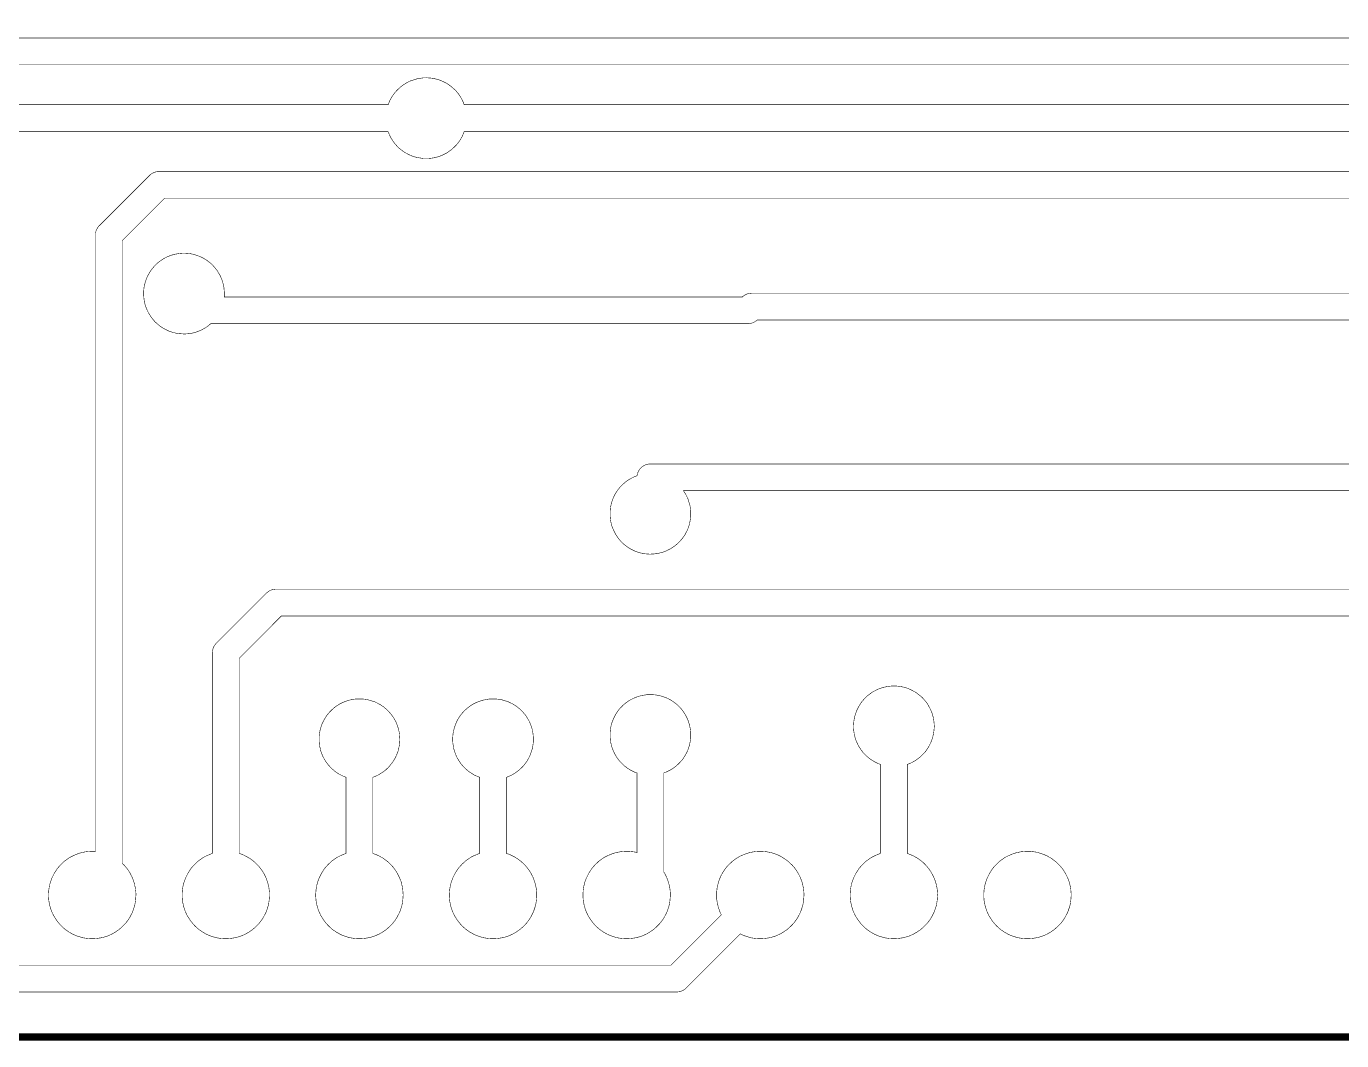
# Model space of a CAD drawing. Extents: x 0 to 3.15, y 0 to 4.33.
# Drawn here: x 0.657 to 1.642, y -0.003 to 0.756 of the extents above; entities that cross this region are included whole.
import ezdxf

# ---------------------------------------------------------------- set-up
doc = ezdxf.new("R2010")
doc.units = 0
doc.layers.add('Board_Outline', color=13, linetype='CONTINUOUS')
doc.layers.add('Edge_Top', color=16, linetype='CONTINUOUS')

msp = doc.modelspace()

# ---------------------------------------------------------------- linework, layer by layer
at = {"layer": 'Board_Outline', "linetype": 'CONTINUOUS', "const_width": 0.0055}
msp.add_lwpolyline([(0, 0), (3.1496, 0), (3.1496, 4.3307), (0, 4.3307), (0, 0)], dxfattribs=at)
at = {"layer": 'Edge_Top', "linetype": 'CONTINUOUS', "const_width": 0.0004}
for points in [[(0.2614, 0.7476), (2.7749, 0.7476)], [(2.7698, 0.7275), (0.2569, 0.7275)], [(0.5624, 0.6976), (0.9279, 0.6976), (0.9281, 0.6982), (0.9286, 0.6995), (0.9291, 0.7007), (0.9297, 0.7018), (0.9304, 0.703), (0.931, 0.7041), (0.9318, 0.7052), (0.9326, 0.7062), (0.9334, 0.7072), (0.9343, 0.7082), (0.9352, 0.7091), (0.9362, 0.71), (0.9372, 0.7109), (0.9382, 0.7117), (0.9393, 0.7125), (0.9404, 0.7132), (0.9415, 0.7139), (0.9426, 0.7145), (0.9438, 0.7151), (0.945, 0.7156), (0.9463, 0.716), (0.9475, 0.7164), (0.9488, 0.7168), (0.95, 0.7171), (0.9513, 0.7173), (0.9526, 0.7175), (0.9539, 0.7177), (0.9552, 0.7177), (0.9566, 0.7178), (0.9579, 0.7177), (0.9592, 0.7176), (0.9605, 0.7175), (0.9618, 0.7173), (0.9631, 0.717), (0.9643, 0.7167), (0.9656, 0.7163), (0.9668, 0.7159), (0.968, 0.7154), (0.9692, 0.7149), (0.9704, 0.7143), (0.9716, 0.7136), (0.9727, 0.713), (0.9738, 0.7122), (0.9748, 0.7114), (0.9758, 0.7106), (0.9768, 0.7097), (0.9778, 0.7088), (0.9787, 0.7079), (0.9795, 0.7069), (0.9804, 0.7059), (0.9811, 0.7048), (0.9819, 0.7037), (0.9825, 0.7026), (0.9832, 0.7014), (0.9837, 0.7003), (0.9843, 0.6991), (0.9847, 0.6978), (0.9848, 0.6976), (0.9849, 0.6976), (2.0836, 0.6976)], [(2.0872, 0.6775), (0.9848, 0.6775), (0.9843, 0.6763), (0.9838, 0.6751), (0.9833, 0.6739), (0.9826, 0.6728), (0.982, 0.6716), (0.9813, 0.6705), (0.9805, 0.6695), (0.9797, 0.6684), (0.9788, 0.6674), (0.9779, 0.6665), (0.977, 0.6656), (0.976, 0.6647), (0.975, 0.6638), (0.974, 0.6631), (0.9729, 0.6623), (0.9718, 0.6616), (0.9706, 0.661), (0.9695, 0.6604), (0.9683, 0.6598), (0.967, 0.6593), (0.9658, 0.6589), (0.9646, 0.6585), (0.9633, 0.6582), (0.962, 0.6579), (0.9607, 0.6577), (0.9594, 0.6575), (0.9581, 0.6574), (0.9568, 0.6574), (0.9555, 0.6574), (0.9542, 0.6574), (0.9529, 0.6576), (0.9516, 0.6578), (0.9503, 0.658), (0.949, 0.6583), (0.9477, 0.6586), (0.9465, 0.659), (0.9452, 0.6595), (0.944, 0.66), (0.9428, 0.6606), (0.9417, 0.6612), (0.9405, 0.6618), (0.9394, 0.6625), (0.9384, 0.6633), (0.9373, 0.6641), (0.9363, 0.6649), (0.9354, 0.6658), (0.9344, 0.6668), (0.9336, 0.6677), (0.9327, 0.6687), (0.9319, 0.6698), (0.9312, 0.6709), (0.9305, 0.672), (0.9298, 0.6731), (0.9292, 0.6743), (0.9287, 0.6755), (0.9282, 0.6767), (0.9278, 0.6775), (0.9277, 0.6775), (0.566, 0.6775)], [(0.7391, 0.106), (0.739, 0.1047), (0.7389, 0.1034), (0.7388, 0.1021), (0.7386, 0.1008), (0.7384, 0.0995), (0.7381, 0.0982), (0.7377, 0.0969), (0.7373, 0.0957), (0.7369, 0.0945), (0.7364, 0.0932), (0.7358, 0.092), (0.7352, 0.0909), (0.7346, 0.0897), (0.7339, 0.0886), (0.7332, 0.0875), (0.7324, 0.0865), (0.7316, 0.0854), (0.7307, 0.0844), (0.7298, 0.0835), (0.7289, 0.0826), (0.7279, 0.0817), (0.7269, 0.0808), (0.7259, 0.08), (0.7248, 0.0793), (0.7237, 0.0785), (0.7226, 0.0779), (0.7215, 0.0772), (0.7203, 0.0767), (0.7191, 0.0761), (0.7179, 0.0756), (0.7166, 0.0752), (0.7154, 0.0748), (0.7141, 0.0745), (0.7128, 0.0742), (0.7115, 0.074), (0.7102, 0.0738), (0.7089, 0.0737), (0.7076, 0.0736), (0.7063, 0.0736), (0.705, 0.0736), (0.7037, 0.0737), (0.7024, 0.0738), (0.7011, 0.074), (0.6998, 0.0742), (0.6985, 0.0745), (0.6972, 0.0749), (0.696, 0.0753), (0.6947, 0.0757), (0.6935, 0.0762), (0.6923, 0.0767), (0.6912, 0.0773), (0.69, 0.078), (0.6889, 0.0786), (0.6878, 0.0794), (0.6867, 0.0801), (0.6857, 0.0809), (0.6847, 0.0818), (0.6837, 0.0827), (0.6828, 0.0836), (0.6819, 0.0846), (0.6811, 0.0856), (0.6803, 0.0866), (0.6795, 0.0877), (0.6788, 0.0888), (0.6781, 0.0899), (0.6774, 0.091), (0.6769, 0.0922), (0.6763, 0.0934), (0.6758, 0.0946), (0.6754, 0.0958), (0.675, 0.0971), (0.6746, 0.0984), (0.6744, 0.0996), (0.6741, 0.1009), (0.6739, 0.1022), (0.6738, 0.1035), (0.6737, 0.1048), (0.6737, 0.1062), (0.6737, 0.1075), (0.6738, 0.1088), (0.6739, 0.1101), (0.6741, 0.1114), (0.6743, 0.1127), (0.6746, 0.114), (0.6749, 0.1152), (0.6753, 0.1165), (0.6758, 0.1177), (0.6762, 0.1189), (0.6768, 0.1201), (0.6774, 0.1213), (0.678, 0.1225), (0.6787, 0.1236), (0.6794, 0.1247), (0.6801, 0.1258), (0.6809, 0.1268), (0.6818, 0.1278), (0.6827, 0.1288), (0.6836, 0.1297), (0.6846, 0.1306), (0.6855, 0.1315), (0.6866, 0.1323), (0.6876, 0.133), (0.6887, 0.1338), (0.6898, 0.1345), (0.691, 0.1351), (0.6922, 0.1357), (0.6934, 0.1362), (0.6946, 0.1367), (0.6958, 0.1372), (0.697, 0.1376), (0.6983, 0.1379), (0.6996, 0.1382), (0.7009, 0.1385), (0.7022, 0.1387), (0.7035, 0.1388), (0.7048, 0.1389), (0.7061, 0.139), (0.7074, 0.1389), (0.7088, 0.1389), (0.7088, 0.1393), (0.7088, 0.6003), (0.7088, 0.6011), (0.7089, 0.6019), (0.7091, 0.6027), (0.7093, 0.6034), (0.7096, 0.6041), (0.71, 0.6048), (0.7104, 0.6055), (0.7108, 0.6062), (0.7113, 0.6068), (0.7119, 0.6073), (0.7121, 0.6075), (0.7494, 0.6448), (0.75, 0.6454), (0.7506, 0.6458), (0.7513, 0.6463), (0.752, 0.6466), (0.7527, 0.6469), (0.7535, 0.6472), (0.7542, 0.6474), (0.755, 0.6475), (0.7558, 0.6476), (0.7566, 0.6476), (0.7568, 0.6476), (2.1725, 0.6476)], [(2.1838, 0.6275), (0.7605, 0.6275), (0.7603, 0.6273), (0.7288, 0.5959), (0.7288, 0.5953), (0.7288, 0.13), (0.7291, 0.1297), (0.7301, 0.1288), (0.731, 0.1278), (0.7318, 0.1268), (0.7326, 0.1258), (0.7334, 0.1247), (0.7341, 0.1236), (0.7348, 0.1225), (0.7354, 0.1213), (0.736, 0.1202), (0.7365, 0.119), (0.737, 0.1177), (0.7374, 0.1165), (0.7378, 0.1153), (0.7381, 0.114), (0.7384, 0.1127), (0.7387, 0.1114), (0.7388, 0.1101), (0.739, 0.1088), (0.7391, 0.1075), (0.7391, 0.1063), (0.7391, 0.106)], [(2.2389, 0.5365), (1.204, 0.5365), (1.2037, 0.5362), (1.2031, 0.5357), (1.2024, 0.5353), (1.2018, 0.5349), (1.201, 0.5345), (1.2003, 0.5343), (1.1995, 0.5341), (1.1988, 0.5339), (1.198, 0.5338), (1.1972, 0.5338), (0.7951, 0.5338), (0.7941, 0.5329), (0.7931, 0.5321), (0.792, 0.5313), (0.7909, 0.5306), (0.7898, 0.53), (0.7887, 0.5293), (0.7875, 0.5288), (0.7863, 0.5283), (0.785, 0.5278), (0.7838, 0.5274), (0.7825, 0.527), (0.7812, 0.5267), (0.78, 0.5265), (0.7787, 0.5263), (0.7773, 0.5262), (0.776, 0.5261), (0.7747, 0.5261), (0.7734, 0.5262), (0.7721, 0.5263), (0.7708, 0.5264), (0.7695, 0.5266), (0.7682, 0.5269), (0.767, 0.5272), (0.7657, 0.5276), (0.7645, 0.528), (0.7632, 0.5285), (0.762, 0.5291), (0.7609, 0.5296), (0.7597, 0.5303), (0.7586, 0.531), (0.7575, 0.5317), (0.7565, 0.5325), (0.7555, 0.5333), (0.7545, 0.5342), (0.7535, 0.5351), (0.7526, 0.5361), (0.7518, 0.5371), (0.751, 0.5381), (0.7502, 0.5392), (0.7495, 0.5403), (0.7488, 0.5414), (0.7482, 0.5425), (0.7476, 0.5437), (0.7471, 0.5449), (0.7466, 0.5462), (0.7462, 0.5474), (0.7458, 0.5487), (0.7455, 0.5499), (0.7453, 0.5512), (0.7451, 0.5525), (0.745, 0.5538), (0.7449, 0.5551), (0.7449, 0.5565), (0.7449, 0.5578), (0.745, 0.5591), (0.7451, 0.5604), (0.7453, 0.5617), (0.7456, 0.563), (0.7459, 0.5642), (0.7463, 0.5655), (0.7467, 0.5667), (0.7472, 0.568), (0.7477, 0.5692), (0.7483, 0.5703), (0.749, 0.5715), (0.7496, 0.5726), (0.7504, 0.5737), (0.7511, 0.5747), (0.752, 0.5758), (0.7528, 0.5767), (0.7537, 0.5777), (0.7547, 0.5786), (0.7557, 0.5795), (0.7567, 0.5803), (0.7578, 0.5811), (0.7589, 0.5818), (0.76, 0.5825), (0.7611, 0.5831), (0.7623, 0.5837), (0.7635, 0.5842), (0.7647, 0.5847), (0.766, 0.5851), (0.7672, 0.5855), (0.7685, 0.5858), (0.7698, 0.586), (0.7711, 0.5862), (0.7724, 0.5864), (0.7737, 0.5865), (0.775, 0.5865), (0.7763, 0.5865), (0.7776, 0.5864), (0.7789, 0.5863), (0.7802, 0.5861), (0.7815, 0.5858), (0.7828, 0.5855), (0.7841, 0.5851), (0.7853, 0.5847), (0.7865, 0.5842), (0.7877, 0.5837), (0.7889, 0.5831), (0.7901, 0.5825), (0.7912, 0.5818), (0.7923, 0.5811), (0.7933, 0.5803), (0.7944, 0.5795), (0.7954, 0.5787), (0.7963, 0.5778), (0.7972, 0.5768), (0.7981, 0.5758), (0.7989, 0.5748), (0.7997, 0.5738), (0.8004, 0.5727), (0.8011, 0.5715), (0.8018, 0.5704), (0.8024, 0.5692), (0.8029, 0.568), (0.8034, 0.5668), (0.8038, 0.5656), (0.8042, 0.5643), (0.8045, 0.563), (0.8048, 0.5618), (0.805, 0.5605), (0.8051, 0.5592), (0.8052, 0.5578), (0.8053, 0.5565), (0.8053, 0.556)], [(0.8053, 0.556), (0.8052, 0.5547), (0.8052, 0.5538), (0.8052, 0.5538), (1.193, 0.5538), (1.1933, 0.5541), (1.1939, 0.5546), (1.1946, 0.5551), (1.1953, 0.5554), (1.196, 0.5558), (1.1967, 0.5561), (1.1975, 0.5563), (1.1983, 0.5564), (1.199, 0.5565), (1.1999, 0.5566), (2.2416, 0.5566)], [(3.0086, 0.4088), (1.1489, 0.4088), (1.1492, 0.4083), (1.1499, 0.4072), (1.1506, 0.4061), (1.1512, 0.4049), (1.1518, 0.4037), (1.1523, 0.4025), (1.1527, 0.4013), (1.1531, 0.4), (1.1535, 0.3988), (1.1538, 0.3975), (1.154, 0.3962), (1.1542, 0.3949), (1.1543, 0.3936), (1.1543, 0.3923), (1.1543, 0.391), (1.1543, 0.3897), (1.1542, 0.3884), (1.154, 0.3871), (1.1538, 0.3858), (1.1535, 0.3845), (1.1532, 0.3832), (1.1528, 0.382), (1.1524, 0.3808), (1.1519, 0.3795), (1.1513, 0.3783), (1.1507, 0.3772), (1.1501, 0.376), (1.1494, 0.3749), (1.1486, 0.3738), (1.1478, 0.3728), (1.147, 0.3718), (1.1461, 0.3708), (1.1452, 0.3699), (1.1442, 0.369), (1.1432, 0.3681), (1.1422, 0.3673), (1.1411, 0.3666), (1.14, 0.3659), (1.1389, 0.3652), (1.1377, 0.3646), (1.1366, 0.364), (1.1354, 0.3635), (1.1341, 0.363), (1.1329, 0.3626), (1.1316, 0.3623), (1.1303, 0.362), (1.129, 0.3617), (1.1277, 0.3616), (1.1264, 0.3614), (1.1251, 0.3614), (1.1238, 0.3613), (1.1225, 0.3614), (1.1212, 0.3615), (1.1199, 0.3616), (1.1186, 0.3619), (1.1173, 0.3621), (1.116, 0.3624), (1.1148, 0.3628), (1.1135, 0.3633), (1.1123, 0.3637), (1.1111, 0.3643), (1.11, 0.3649), (1.1088, 0.3655), (1.1077, 0.3662), (1.1066, 0.367), (1.1056, 0.3677), (1.1045, 0.3686), (1.1036, 0.3694), (1.1026, 0.3704), (1.1017, 0.3713), (1.1009, 0.3723), (1.1001, 0.3733), (1.0993, 0.3744), (1.0986, 0.3755), (1.0979, 0.3766), (1.0973, 0.3778), (1.0967, 0.379), (1.0962, 0.3802), (1.0957, 0.3814), (1.0953, 0.3826), (1.0949, 0.3839), (1.0946, 0.3852), (1.0944, 0.3865), (1.0942, 0.3878), (1.0941, 0.3891), (1.094, 0.3904), (1.094, 0.3917), (1.094, 0.393), (1.0941, 0.3943), (1.0942, 0.3956), (1.0944, 0.3969), (1.0947, 0.3982), (1.095, 0.3995), (1.0954, 0.4007), (1.0958, 0.402), (1.0963, 0.4032), (1.0968, 0.4044), (1.0974, 0.4056), (1.098, 0.4067), (1.0987, 0.4078), (1.0995, 0.4089), (1.1002, 0.41), (1.1011, 0.411), (1.1019, 0.412), (1.1028, 0.4129), (1.1038, 0.4138), (1.1048, 0.4147), (1.1058, 0.4155), (1.1069, 0.4163), (1.1079, 0.417), (1.1091, 0.4177), (1.1102, 0.4183), (1.1114, 0.4189), (1.1126, 0.4194), (1.1138, 0.4199), (1.1142, 0.42), (1.1142, 0.4203), (1.1144, 0.4211), (1.1146, 0.4219), (1.1149, 0.4226), (1.1152, 0.4233), (1.1156, 0.424), (1.116, 0.4247), (1.1165, 0.4253), (1.117, 0.4259), (1.1176, 0.4264), (1.1182, 0.4269), (1.1189, 0.4273), (1.1196, 0.4277), (1.1203, 0.4281), (1.121, 0.4283), (1.1218, 0.4285), (1.1225, 0.4287), (1.1233, 0.4288), (1.1242, 0.4288), (3.005, 0.4288)], [(0.8391, 0.106), (0.839, 0.1047), (0.8389, 0.1034), (0.8388, 0.1021), (0.8386, 0.1008), (0.8384, 0.0995), (0.8381, 0.0982), (0.8377, 0.0969), (0.8373, 0.0957), (0.8369, 0.0945), (0.8364, 0.0932), (0.8358, 0.092), (0.8352, 0.0909), (0.8346, 0.0897), (0.8339, 0.0886), (0.8332, 0.0875), (0.8324, 0.0865), (0.8316, 0.0854), (0.8307, 0.0844), (0.8298, 0.0835), (0.8289, 0.0826), (0.8279, 0.0817), (0.8269, 0.0808), (0.8259, 0.08), (0.8248, 0.0793), (0.8237, 0.0785), (0.8226, 0.0779), (0.8215, 0.0772), (0.8203, 0.0767), (0.8191, 0.0761), (0.8179, 0.0756), (0.8166, 0.0752), (0.8154, 0.0748), (0.8141, 0.0745), (0.8128, 0.0742), (0.8115, 0.074), (0.8102, 0.0738), (0.8089, 0.0737), (0.8076, 0.0736), (0.8063, 0.0736), (0.805, 0.0736), (0.8037, 0.0737), (0.8024, 0.0738), (0.8011, 0.074), (0.7998, 0.0742), (0.7985, 0.0745), (0.7972, 0.0749), (0.796, 0.0753), (0.7947, 0.0757), (0.7935, 0.0762), (0.7923, 0.0767), (0.7912, 0.0773), (0.79, 0.078), (0.7889, 0.0786), (0.7878, 0.0794), (0.7867, 0.0801), (0.7857, 0.0809), (0.7847, 0.0818), (0.7837, 0.0827), (0.7828, 0.0836), (0.7819, 0.0846), (0.7811, 0.0856), (0.7803, 0.0866), (0.7795, 0.0877), (0.7788, 0.0888), (0.7781, 0.0899), (0.7774, 0.091), (0.7769, 0.0922), (0.7763, 0.0934), (0.7758, 0.0946), (0.7754, 0.0958), (0.775, 0.0971), (0.7746, 0.0984), (0.7744, 0.0996), (0.7741, 0.1009), (0.7739, 0.1022), (0.7738, 0.1035), (0.7737, 0.1048), (0.7737, 0.1062), (0.7737, 0.1075), (0.7738, 0.1088), (0.7739, 0.1101), (0.7741, 0.1114), (0.7743, 0.1127), (0.7746, 0.114), (0.7749, 0.1152), (0.7753, 0.1165), (0.7758, 0.1177), (0.7762, 0.1189), (0.7768, 0.1201), (0.7774, 0.1213), (0.778, 0.1225), (0.7787, 0.1236), (0.7794, 0.1247), (0.7801, 0.1258), (0.7809, 0.1268), (0.7818, 0.1278), (0.7827, 0.1288), (0.7836, 0.1297), (0.7846, 0.1306), (0.7855, 0.1315), (0.7866, 0.1323), (0.7876, 0.133), (0.7887, 0.1338), (0.7898, 0.1345), (0.791, 0.1351), (0.7922, 0.1357), (0.7934, 0.1362), (0.7946, 0.1367), (0.7958, 0.1372), (0.7964, 0.1374), (0.7963, 0.1378), (0.7963, 0.2879), (0.7964, 0.2886), (0.7965, 0.2894), (0.7967, 0.2902), (0.7969, 0.2909), (0.7972, 0.2917), (0.7976, 0.2924), (0.798, 0.2931), (0.7984, 0.2937), (0.7989, 0.2943), (0.7995, 0.2949), (0.7997, 0.2951), (0.8369, 0.3323), (0.8375, 0.3328), (0.8381, 0.3333), (0.8388, 0.3337), (0.8395, 0.3341), (0.8402, 0.3344), (0.841, 0.3347), (0.8417, 0.3348), (0.8425, 0.335), (0.8433, 0.3351), (0.8441, 0.3351), (0.8443, 0.3351), (1.7192, 0.3351)], [(1.7139, 0.315), (0.848, 0.315), (0.8479, 0.315), (0.8164, 0.2834), (0.8164, 0.2831), (0.8164, 0.1374), (0.8169, 0.1372), (0.8182, 0.1368), (0.8194, 0.1363), (0.8206, 0.1357), (0.8217, 0.1351), (0.8229, 0.1345), (0.824, 0.1338), (0.8251, 0.1331), (0.8262, 0.1323), (0.8272, 0.1315), (0.8282, 0.1306), (0.8291, 0.1297), (0.8301, 0.1288), (0.831, 0.1278), (0.8318, 0.1268), (0.8326, 0.1258), (0.8334, 0.1247), (0.8341, 0.1236), (0.8348, 0.1225), (0.8354, 0.1213), (0.836, 0.1202), (0.8365, 0.119), (0.837, 0.1177), (0.8374, 0.1165), (0.8378, 0.1153), (0.8381, 0.114), (0.8384, 0.1127), (0.8387, 0.1114), (0.8388, 0.1101), (0.839, 0.1088), (0.8391, 0.1075), (0.8391, 0.1063), (0.8391, 0.106)], [(1.1391, 0.106), (1.139, 0.1047), (1.1389, 0.1034), (1.1388, 0.1021), (1.1386, 0.1008), (1.1384, 0.0995), (1.1381, 0.0982), (1.1377, 0.0969), (1.1373, 0.0957), (1.1369, 0.0945), (1.1364, 0.0932), (1.1358, 0.092), (1.1352, 0.0909), (1.1346, 0.0897), (1.1339, 0.0886), (1.1332, 0.0875), (1.1324, 0.0865), (1.1316, 0.0854), (1.1307, 0.0844), (1.1298, 0.0835), (1.1289, 0.0826), (1.1279, 0.0817), (1.1269, 0.0808), (1.1259, 0.08), (1.1248, 0.0793), (1.1237, 0.0785), (1.1226, 0.0779), (1.1215, 0.0772), (1.1203, 0.0767), (1.1191, 0.0761), (1.1179, 0.0756), (1.1166, 0.0752), (1.1154, 0.0748), (1.1141, 0.0745), (1.1128, 0.0742), (1.1115, 0.074), (1.1102, 0.0738), (1.1089, 0.0737), (1.1076, 0.0736), (1.1063, 0.0736), (1.105, 0.0736), (1.1037, 0.0737), (1.1024, 0.0738), (1.1011, 0.074), (1.0998, 0.0742), (1.0985, 0.0745), (1.0972, 0.0749), (1.096, 0.0753), (1.0947, 0.0757), (1.0935, 0.0762), (1.0923, 0.0767), (1.0912, 0.0773), (1.09, 0.078), (1.0889, 0.0786), (1.0878, 0.0794), (1.0867, 0.0801), (1.0857, 0.0809), (1.0847, 0.0818), (1.0837, 0.0827), (1.0828, 0.0836), (1.0819, 0.0846), (1.0811, 0.0856), (1.0803, 0.0866), (1.0795, 0.0877), (1.0788, 0.0888), (1.0781, 0.0899), (1.0774, 0.091), (1.0769, 0.0922), (1.0763, 0.0934), (1.0758, 0.0946), (1.0754, 0.0958), (1.075, 0.0971), (1.0746, 0.0984), (1.0744, 0.0996), (1.0741, 0.1009), (1.0739, 0.1022), (1.0738, 0.1035), (1.0737, 0.1048), (1.0737, 0.1062), (1.0737, 0.1075), (1.0738, 0.1088), (1.0739, 0.1101), (1.0741, 0.1114), (1.0743, 0.1127), (1.0746, 0.114), (1.0749, 0.1152), (1.0753, 0.1165), (1.0758, 0.1177), (1.0762, 0.1189), (1.0768, 0.1201), (1.0774, 0.1213), (1.078, 0.1225), (1.0787, 0.1236), (1.0794, 0.1247), (1.0801, 0.1258), (1.0809, 0.1268), (1.0818, 0.1278), (1.0827, 0.1288), (1.0836, 0.1297), (1.0846, 0.1306), (1.0855, 0.1315), (1.0866, 0.1323), (1.0876, 0.133), (1.0887, 0.1338), (1.0898, 0.1345), (1.091, 0.1351), (1.0922, 0.1357), (1.0934, 0.1362), (1.0946, 0.1367), (1.0958, 0.1372), (1.097, 0.1376), (1.0983, 0.1379), (1.0996, 0.1382), (1.1009, 0.1385), (1.1022, 0.1387), (1.1035, 0.1388), (1.1048, 0.1389), (1.1061, 0.139), (1.1074, 0.1389), (1.1087, 0.1389), (1.11, 0.1387), (1.1113, 0.1386), (1.1126, 0.1384), (1.1139, 0.1381), (1.1141, 0.138), (1.1141, 0.1976), (1.1138, 0.1977), (1.1126, 0.1981), (1.1114, 0.1987), (1.1102, 0.1993), (1.109, 0.1999), (1.1079, 0.2006), (1.1068, 0.2013), (1.1058, 0.2021), (1.1047, 0.2029), (1.1038, 0.2038), (1.1028, 0.2047), (1.1019, 0.2056), (1.101, 0.2066), (1.1002, 0.2076), (1.0994, 0.2087), (1.0987, 0.2098), (1.098, 0.2109), (1.0974, 0.212), (1.0968, 0.2132), (1.0963, 0.2144), (1.0958, 0.2156), (1.0954, 0.2169), (1.095, 0.2181), (1.0947, 0.2194), (1.0944, 0.2207), (1.0942, 0.222), (1.0941, 0.2233), (1.094, 0.2246), (1.094, 0.2259), (1.094, 0.2272), (1.0941, 0.2285), (1.0942, 0.2298), (1.0944, 0.2311), (1.0946, 0.2324), (1.0949, 0.2337), (1.0953, 0.235), (1.0957, 0.2362), (1.0962, 0.2374), (1.0967, 0.2386), (1.0973, 0.2398), (1.0979, 0.241), (1.0986, 0.2421), (1.0993, 0.2432), (1.1001, 0.2443), (1.1009, 0.2453), (1.1017, 0.2463), (1.1027, 0.2472), (1.1036, 0.2482), (1.1046, 0.249), (1.1056, 0.2499), (1.1066, 0.2506), (1.1077, 0.2514), (1.1088, 0.2521), (1.11, 0.2527), (1.1112, 0.2533), (1.1124, 0.2538), (1.1136, 0.2543), (1.1148, 0.2548), (1.1161, 0.2551), (1.1173, 0.2555), (1.1186, 0.2557), (1.1199, 0.2559), (1.1212, 0.2561), (1.1225, 0.2562), (1.1238, 0.2562), (1.1252, 0.2562), (1.1265, 0.2561), (1.1278, 0.256), (1.1291, 0.2558), (1.1304, 0.2556), (1.1316, 0.2553), (1.1329, 0.2549), (1.1342, 0.2545), (1.1354, 0.2541), (1.1366, 0.2536), (1.1378, 0.253), (1.1389, 0.2524), (1.1401, 0.2517), (1.1412, 0.251), (1.1422, 0.2502), (1.1433, 0.2494), (1.1443, 0.2486), (1.1452, 0.2477), (1.1461, 0.2467), (1.147, 0.2458), (1.1479, 0.2447), (1.1486, 0.2437), (1.1494, 0.2426), (1.1501, 0.2415), (1.1507, 0.2404), (1.1513, 0.2392), (1.1519, 0.238), (1.1524, 0.2368), (1.1528, 0.2356), (1.1532, 0.2343), (1.1535, 0.233), (1.1538, 0.2317), (1.154, 0.2305), (1.1542, 0.2292), (1.1543, 0.2278), (1.1543, 0.2265), (1.1543, 0.2253), (1.1543, 0.2239), (1.1542, 0.2226), (1.154, 0.2213), (1.1537, 0.22), (1.1535, 0.2188), (1.1531, 0.2175), (1.1527, 0.2162), (1.1523, 0.215), (1.1518, 0.2138), (1.1512, 0.2126), (1.1506, 0.2115), (1.1499, 0.2103), (1.1492, 0.2092), (1.1485, 0.2081), (1.1477, 0.2071), (1.1468, 0.2061), (1.1459, 0.2051), (1.145, 0.2042), (1.144, 0.2033), (1.143, 0.2025), (1.142, 0.2017), (1.1409, 0.2009), (1.1398, 0.2002), (1.1387, 0.1996), (1.1375, 0.199), (1.1363, 0.1984), (1.1351, 0.1979), (1.1342, 0.1976), (1.1342, 0.1972), (1.1342, 0.1234), (1.1342, 0.1234), (1.1349, 0.1223), (1.1355, 0.1211), (1.1361, 0.1199), (1.1366, 0.1187), (1.1371, 0.1175), (1.1375, 0.1163), (1.1379, 0.115), (1.1382, 0.1137), (1.1385, 0.1124), (1.1387, 0.1112), (1.1389, 0.1099), (1.139, 0.1085), (1.1391, 0.1072), (1.1391, 0.106)], [(1.3391, 0.106), (1.339, 0.1047), (1.3389, 0.1034), (1.3388, 0.1021), (1.3386, 0.1008), (1.3384, 0.0995), (1.3381, 0.0982), (1.3377, 0.0969), (1.3373, 0.0957), (1.3369, 0.0945), (1.3364, 0.0932), (1.3358, 0.092), (1.3352, 0.0909), (1.3346, 0.0897), (1.3339, 0.0886), (1.3332, 0.0875), (1.3324, 0.0865), (1.3316, 0.0854), (1.3307, 0.0844), (1.3298, 0.0835), (1.3289, 0.0826), (1.3279, 0.0817), (1.3269, 0.0808), (1.3259, 0.08), (1.3248, 0.0793), (1.3237, 0.0785), (1.3226, 0.0779), (1.3215, 0.0772), (1.3203, 0.0767), (1.3191, 0.0761), (1.3179, 0.0756), (1.3166, 0.0752), (1.3154, 0.0748), (1.3141, 0.0745), (1.3128, 0.0742), (1.3115, 0.074), (1.3102, 0.0738), (1.3089, 0.0737), (1.3076, 0.0736), (1.3063, 0.0736), (1.305, 0.0736), (1.3037, 0.0737), (1.3024, 0.0738), (1.3011, 0.074), (1.2998, 0.0742), (1.2985, 0.0745), (1.2972, 0.0749), (1.296, 0.0753), (1.2947, 0.0757), (1.2935, 0.0762), (1.2923, 0.0767), (1.2912, 0.0773), (1.29, 0.078), (1.2889, 0.0786), (1.2878, 0.0794), (1.2867, 0.0801), (1.2857, 0.0809), (1.2847, 0.0818), (1.2837, 0.0827), (1.2828, 0.0836), (1.2819, 0.0846), (1.2811, 0.0856), (1.2803, 0.0866), (1.2795, 0.0877), (1.2788, 0.0888), (1.2781, 0.0899), (1.2774, 0.091), (1.2769, 0.0922), (1.2763, 0.0934), (1.2758, 0.0946), (1.2754, 0.0958), (1.275, 0.0971), (1.2746, 0.0984), (1.2744, 0.0996), (1.2741, 0.1009), (1.2739, 0.1022), (1.2738, 0.1035), (1.2737, 0.1048), (1.2737, 0.1062), (1.2737, 0.1075), (1.2738, 0.1088), (1.2739, 0.1101), (1.2741, 0.1114), (1.2743, 0.1127), (1.2746, 0.114), (1.2749, 0.1152), (1.2753, 0.1165), (1.2758, 0.1177), (1.2762, 0.1189), (1.2768, 0.1201), (1.2774, 0.1213), (1.278, 0.1225), (1.2787, 0.1236), (1.2794, 0.1247), (1.2801, 0.1258), (1.2809, 0.1268), (1.2818, 0.1278), (1.2827, 0.1288), (1.2836, 0.1297), (1.2846, 0.1306), (1.2855, 0.1315), (1.2866, 0.1323), (1.2876, 0.133), (1.2887, 0.1338), (1.2898, 0.1345), (1.291, 0.1351), (1.2922, 0.1357), (1.2934, 0.1362), (1.2946, 0.1367), (1.2958, 0.1372), (1.2964, 0.1374), (1.2963, 0.1378), (1.2963, 0.204), (1.2963, 0.204), (1.295, 0.2045), (1.2938, 0.205), (1.2927, 0.2056), (1.2915, 0.2062), (1.2904, 0.2069), (1.2893, 0.2076), (1.2882, 0.2084), (1.2872, 0.2092), (1.2862, 0.21), (1.2852, 0.2109), (1.2843, 0.2119), (1.2834, 0.2128), (1.2826, 0.2139), (1.2818, 0.2149), (1.2811, 0.216), (1.2804, 0.2171), (1.2797, 0.2183), (1.2792, 0.2194), (1.2786, 0.2206), (1.2781, 0.2218), (1.2777, 0.2231), (1.2773, 0.2243), (1.277, 0.2256), (1.2767, 0.2269), (1.2765, 0.2282), (1.2763, 0.2295), (1.2762, 0.2308), (1.2762, 0.2321), (1.2762, 0.2334), (1.2763, 0.2347), (1.2764, 0.236), (1.2766, 0.2373), (1.2768, 0.2386), (1.2771, 0.2399), (1.2775, 0.2412), (1.2779, 0.2424), (1.2783, 0.2436), (1.2788, 0.2448), (1.2794, 0.246), (1.28, 0.2472), (1.2807, 0.2483), (1.2814, 0.2494), (1.2821, 0.2505), (1.283, 0.2515), (1.2838, 0.2525), (1.2847, 0.2535), (1.2856, 0.2544), (1.2866, 0.2553), (1.2876, 0.2561), (1.2887, 0.2569), (1.2897, 0.2577), (1.2908, 0.2584), (1.292, 0.259), (1.2932, 0.2596), (1.2943, 0.2602), (1.2956, 0.2607), (1.2968, 0.2611), (1.298, 0.2615), (1.2993, 0.2618), (1.3006, 0.2621), (1.3019, 0.2623), (1.3032, 0.2625), (1.3045, 0.2626), (1.3058, 0.2627), (1.3071, 0.2627), (1.3084, 0.2626), (1.3097, 0.2625), (1.311, 0.2623), (1.3123, 0.2621), (1.3136, 0.2618), (1.3149, 0.2615), (1.3161, 0.2611), (1.3174, 0.2606), (1.3186, 0.2601), (1.3198, 0.2595), (1.3209, 0.2589), (1.3221, 0.2583), (1.3232, 0.2576), (1.3242, 0.2568), (1.3253, 0.256), (1.3263, 0.2552), (1.3273, 0.2543), (1.3282, 0.2534), (1.3291, 0.2524), (1.3299, 0.2514), (1.3307, 0.2504), (1.3315, 0.2493), (1.3322, 0.2482), (1.3328, 0.247), (1.3334, 0.2459), (1.334, 0.2447), (1.3345, 0.2435), (1.335, 0.2422), (1.3354, 0.241), (1.3357, 0.2397), (1.336, 0.2384), (1.3362, 0.2372), (1.3364, 0.2359), (1.3365, 0.2345), (1.3366, 0.2332), (1.3366, 0.232), (1.3365, 0.2306), (1.3364, 0.2293), (1.3362, 0.228), (1.336, 0.2267), (1.3357, 0.2255), (1.3354, 0.2242), (1.335, 0.2229), (1.3346, 0.2217), (1.3341, 0.2205), (1.3335, 0.2193), (1.3329, 0.2181), (1.3323, 0.217), (1.3316, 0.2159), (1.3309, 0.2148), (1.3301, 0.2137), (1.3292, 0.2127), (1.3283, 0.2118), (1.3274, 0.2108), (1.3265, 0.2099), (1.3255, 0.2091), (1.3244, 0.2083), (1.3234, 0.2075), (1.3223, 0.2068), (1.3211, 0.2061), (1.32, 0.2055), (1.3188, 0.2049), (1.3176, 0.2044), (1.3164, 0.204), (1.3164, 0.2036), (1.3164, 0.1374), (1.3164, 0.1374), (1.3177, 0.1369), (1.3189, 0.1365), (1.3201, 0.1359), (1.3213, 0.1354), (1.3224, 0.1347), (1.3236, 0.1341), (1.3247, 0.1334), (1.3257, 0.1326), (1.3268, 0.1318), (1.3278, 0.131), (1.3288, 0.1301), (1.3297, 0.1292), (1.3306, 0.1282), (1.3315, 0.1272), (1.3323, 0.1262), (1.3331, 0.1251), (1.3338, 0.1241), (1.3345, 0.1229), (1.3351, 0.1218), (1.3357, 0.1206), (1.3363, 0.1194), (1.3368, 0.1182), (1.3373, 0.117), (1.3377, 0.1158), (1.338, 0.1145), (1.3383, 0.1132), (1.3386, 0.1119), (1.3388, 0.1106), (1.3389, 0.1093), (1.339, 0.108), (1.3391, 0.1067), (1.3391, 0.106)], [(0.9391, 0.106), (0.939, 0.1047), (0.9389, 0.1034), (0.9388, 0.1021), (0.9386, 0.1008), (0.9384, 0.0995), (0.9381, 0.0982), (0.9377, 0.0969), (0.9373, 0.0957), (0.9369, 0.0945), (0.9364, 0.0932), (0.9358, 0.092), (0.9352, 0.0909), (0.9346, 0.0897), (0.9339, 0.0886), (0.9332, 0.0875), (0.9324, 0.0865), (0.9316, 0.0854), (0.9307, 0.0844), (0.9298, 0.0835), (0.9289, 0.0826), (0.9279, 0.0817), (0.9269, 0.0808), (0.9259, 0.08), (0.9248, 0.0793), (0.9237, 0.0785), (0.9226, 0.0779), (0.9215, 0.0772), (0.9203, 0.0767), (0.9191, 0.0761), (0.9179, 0.0756), (0.9166, 0.0752), (0.9154, 0.0748), (0.9141, 0.0745), (0.9128, 0.0742), (0.9115, 0.074), (0.9102, 0.0738), (0.9089, 0.0737), (0.9076, 0.0736), (0.9063, 0.0736), (0.905, 0.0736), (0.9037, 0.0737), (0.9024, 0.0738), (0.9011, 0.074), (0.8998, 0.0742), (0.8985, 0.0745), (0.8972, 0.0749), (0.896, 0.0753), (0.8947, 0.0757), (0.8935, 0.0762), (0.8923, 0.0767), (0.8912, 0.0773), (0.89, 0.078), (0.8889, 0.0786), (0.8878, 0.0794), (0.8867, 0.0801), (0.8857, 0.0809), (0.8847, 0.0818), (0.8837, 0.0827), (0.8828, 0.0836), (0.8819, 0.0846), (0.8811, 0.0856), (0.8803, 0.0866), (0.8795, 0.0877), (0.8788, 0.0888), (0.8781, 0.0899), (0.8774, 0.091), (0.8769, 0.0922), (0.8763, 0.0934), (0.8758, 0.0946), (0.8754, 0.0958), (0.875, 0.0971), (0.8746, 0.0984), (0.8744, 0.0996), (0.8741, 0.1009), (0.8739, 0.1022), (0.8738, 0.1035), (0.8737, 0.1048), (0.8737, 0.1062), (0.8737, 0.1075), (0.8738, 0.1088), (0.8739, 0.1101), (0.8741, 0.1114), (0.8743, 0.1127), (0.8746, 0.114), (0.8749, 0.1152), (0.8753, 0.1165), (0.8758, 0.1177), (0.8762, 0.1189), (0.8768, 0.1201), (0.8774, 0.1213), (0.878, 0.1225), (0.8787, 0.1236), (0.8794, 0.1247), (0.8801, 0.1258), (0.8809, 0.1268), (0.8818, 0.1278), (0.8827, 0.1288), (0.8836, 0.1297), (0.8846, 0.1306), (0.8855, 0.1315), (0.8866, 0.1323), (0.8876, 0.133), (0.8887, 0.1338), (0.8898, 0.1345), (0.891, 0.1351), (0.8922, 0.1357), (0.8934, 0.1362), (0.8946, 0.1367), (0.8958, 0.1372), (0.8964, 0.1374), (0.8963, 0.1378), (0.8963, 0.1944), (0.8958, 0.1946), (0.8946, 0.195), (0.8934, 0.1956), (0.8922, 0.1962), (0.891, 0.1968), (0.8899, 0.1975), (0.8888, 0.1982), (0.8878, 0.199), (0.8868, 0.1999), (0.8858, 0.2007), (0.8849, 0.2016), (0.884, 0.2026), (0.8831, 0.2036), (0.8823, 0.2046), (0.8815, 0.2057), (0.8808, 0.2068), (0.8801, 0.2079), (0.8795, 0.2091), (0.8789, 0.2102), (0.8784, 0.2115), (0.8779, 0.2127), (0.8775, 0.2139), (0.8772, 0.2152), (0.8769, 0.2165), (0.8766, 0.2177), (0.8764, 0.219), (0.8763, 0.2204), (0.8762, 0.2217), (0.8762, 0.223), (0.8762, 0.2243), (0.8763, 0.2256), (0.8765, 0.2269), (0.8767, 0.2282), (0.8769, 0.2295), (0.8772, 0.2308), (0.8776, 0.232), (0.878, 0.2333), (0.8785, 0.2345), (0.8791, 0.2357), (0.8796, 0.2368), (0.8803, 0.238), (0.881, 0.2391), (0.8817, 0.2402), (0.8825, 0.2413), (0.8833, 0.2423), (0.8842, 0.2433), (0.8851, 0.2442), (0.886, 0.2451), (0.887, 0.246), (0.888, 0.2468), (0.8891, 0.2476), (0.8902, 0.2483), (0.8913, 0.249), (0.8924, 0.2496), (0.8936, 0.2502), (0.8948, 0.2507), (0.8961, 0.2512), (0.8973, 0.2516), (0.8986, 0.252), (0.8998, 0.2523), (0.9011, 0.2526), (0.9024, 0.2528), (0.9037, 0.2529), (0.905, 0.253), (0.9063, 0.253), (0.9076, 0.253), (0.909, 0.2529), (0.9103, 0.2528), (0.9116, 0.2526), (0.9128, 0.2523), (0.9141, 0.252), (0.9154, 0.2516), (0.9166, 0.2512), (0.9179, 0.2508), (0.9191, 0.2502), (0.9202, 0.2497), (0.9214, 0.249), (0.9225, 0.2484), (0.9236, 0.2476), (0.9247, 0.2469), (0.9257, 0.246), (0.9267, 0.2452), (0.9276, 0.2443), (0.9285, 0.2433), (0.9294, 0.2423), (0.9302, 0.2413), (0.931, 0.2403), (0.9318, 0.2392), (0.9324, 0.2381), (0.9331, 0.2369), (0.9337, 0.2358), (0.9342, 0.2346), (0.9347, 0.2333), (0.9351, 0.2321), (0.9355, 0.2308), (0.9358, 0.2296), (0.9361, 0.2283), (0.9363, 0.227), (0.9364, 0.2257), (0.9365, 0.2244), (0.9366, 0.2231), (0.9366, 0.2218), (0.9365, 0.2205), (0.9364, 0.2192), (0.9362, 0.2179), (0.9359, 0.2166), (0.9356, 0.2153), (0.9353, 0.214), (0.9349, 0.2128), (0.9344, 0.2116), (0.9339, 0.2104), (0.9333, 0.2092), (0.9327, 0.208), (0.932, 0.2069), (0.9313, 0.2058), (0.9305, 0.2047), (0.9297, 0.2037), (0.9289, 0.2027), (0.928, 0.2017), (0.927, 0.2008), (0.9261, 0.1999), (0.9251, 0.1991), (0.924, 0.1983), (0.9229, 0.1976), (0.9218, 0.1969), (0.9207, 0.1962), (0.9195, 0.1956), (0.9183, 0.1951), (0.9171, 0.1946), (0.9164, 0.1943), (0.9164, 0.194), (0.9164, 0.1374), (0.9164, 0.1374), (0.9177, 0.1369), (0.9189, 0.1365), (0.9201, 0.1359), (0.9213, 0.1354), (0.9224, 0.1347), (0.9236, 0.1341), (0.9247, 0.1334), (0.9257, 0.1326), (0.9268, 0.1318), (0.9278, 0.131), (0.9288, 0.1301), (0.9297, 0.1292), (0.9306, 0.1282), (0.9315, 0.1272), (0.9323, 0.1262), (0.9331, 0.1251), (0.9338, 0.1241), (0.9345, 0.1229), (0.9351, 0.1218), (0.9357, 0.1206), (0.9363, 0.1194), (0.9368, 0.1182), (0.9373, 0.117), (0.9377, 0.1158), (0.938, 0.1145), (0.9383, 0.1132), (0.9386, 0.1119), (0.9388, 0.1106), (0.9389, 0.1093), (0.939, 0.108), (0.9391, 0.1067), (0.9391, 0.106)], [(1.0391, 0.106), (1.039, 0.1047), (1.0389, 0.1034), (1.0388, 0.1021), (1.0386, 0.1008), (1.0384, 0.0995), (1.0381, 0.0982), (1.0377, 0.0969), (1.0373, 0.0957), (1.0369, 0.0945), (1.0364, 0.0932), (1.0358, 0.092), (1.0352, 0.0909), (1.0346, 0.0897), (1.0339, 0.0886), (1.0332, 0.0875), (1.0324, 0.0865), (1.0316, 0.0854), (1.0307, 0.0844), (1.0298, 0.0835), (1.0289, 0.0826), (1.0279, 0.0817), (1.0269, 0.0808), (1.0259, 0.08), (1.0248, 0.0793), (1.0237, 0.0785), (1.0226, 0.0779), (1.0215, 0.0772), (1.0203, 0.0767), (1.0191, 0.0761), (1.0179, 0.0756), (1.0166, 0.0752), (1.0154, 0.0748), (1.0141, 0.0745), (1.0128, 0.0742), (1.0115, 0.074), (1.0102, 0.0738), (1.0089, 0.0737), (1.0076, 0.0736), (1.0063, 0.0736), (1.005, 0.0736), (1.0037, 0.0737), (1.0024, 0.0738), (1.0011, 0.074), (0.9998, 0.0742), (0.9985, 0.0745), (0.9972, 0.0749), (0.996, 0.0753), (0.9947, 0.0757), (0.9935, 0.0762), (0.9923, 0.0767), (0.9912, 0.0773), (0.99, 0.078), (0.9889, 0.0786), (0.9878, 0.0794), (0.9867, 0.0801), (0.9857, 0.0809), (0.9847, 0.0818), (0.9837, 0.0827), (0.9828, 0.0836), (0.9819, 0.0846), (0.9811, 0.0856), (0.9803, 0.0866), (0.9795, 0.0877), (0.9788, 0.0888), (0.9781, 0.0899), (0.9774, 0.091), (0.9769, 0.0922), (0.9763, 0.0934), (0.9758, 0.0946), (0.9754, 0.0958), (0.975, 0.0971), (0.9746, 0.0984), (0.9744, 0.0996), (0.9741, 0.1009), (0.9739, 0.1022), (0.9738, 0.1035), (0.9737, 0.1048), (0.9737, 0.1062), (0.9737, 0.1075), (0.9738, 0.1088), (0.9739, 0.1101), (0.9741, 0.1114), (0.9743, 0.1127), (0.9746, 0.114), (0.9749, 0.1152), (0.9753, 0.1165), (0.9758, 0.1177), (0.9762, 0.1189), (0.9768, 0.1201), (0.9774, 0.1213), (0.978, 0.1225), (0.9787, 0.1236), (0.9794, 0.1247), (0.9801, 0.1258), (0.9809, 0.1268), (0.9818, 0.1278), (0.9827, 0.1288), (0.9836, 0.1297), (0.9846, 0.1306), (0.9855, 0.1315), (0.9866, 0.1323), (0.9876, 0.133), (0.9887, 0.1338), (0.9898, 0.1345), (0.991, 0.1351), (0.9922, 0.1357), (0.9934, 0.1362), (0.9946, 0.1367), (0.9958, 0.1372), (0.9964, 0.1374), (0.9963, 0.1378), (0.9963, 0.1944), (0.996, 0.1945), (0.9948, 0.1949), (0.9936, 0.1955), (0.9924, 0.196), (0.9913, 0.1967), (0.9902, 0.1974), (0.9891, 0.1981), (0.988, 0.1989), (0.987, 0.1997), (0.986, 0.2006), (0.985, 0.2015), (0.9841, 0.2024), (0.9833, 0.2034), (0.9824, 0.2044), (0.9817, 0.2055), (0.9809, 0.2066), (0.9803, 0.2077), (0.9796, 0.2088), (0.979, 0.21), (0.9785, 0.2112), (0.978, 0.2124), (0.9776, 0.2137), (0.9772, 0.2149), (0.9769, 0.2162), (0.9767, 0.2175), (0.9765, 0.2188), (0.9763, 0.2201), (0.9762, 0.2214), (0.9762, 0.2227), (0.9762, 0.224), (0.9763, 0.2253), (0.9764, 0.2266), (0.9766, 0.2279), (0.9769, 0.2292), (0.9772, 0.2305), (0.9775, 0.2318), (0.978, 0.233), (0.9784, 0.2342), (0.9789, 0.2354), (0.9795, 0.2366), (0.9801, 0.2378), (0.9808, 0.2389), (0.9815, 0.24), (0.9823, 0.2411), (0.9831, 0.2421), (0.984, 0.2431), (0.9849, 0.244), (0.9858, 0.2449), (0.9868, 0.2458), (0.9878, 0.2466), (0.9889, 0.2474), (0.99, 0.2482), (0.9911, 0.2489), (0.9922, 0.2495), (0.9934, 0.2501), (0.9946, 0.2506), (0.9958, 0.2511), (0.997, 0.2515), (0.9983, 0.2519), (0.9996, 0.2522), (1.0009, 0.2525), (1.0022, 0.2527), (1.0035, 0.2529), (1.0048, 0.253), (1.0061, 0.253), (1.0074, 0.253), (1.0087, 0.2529), (1.01, 0.2528), (1.0113, 0.2526), (1.0126, 0.2524), (1.0139, 0.2521), (1.0151, 0.2517), (1.0164, 0.2513), (1.0176, 0.2509), (1.0188, 0.2503), (1.02, 0.2498), (1.0212, 0.2492), (1.0223, 0.2485), (1.0234, 0.2478), (1.0245, 0.247), (1.0255, 0.2462), (1.0265, 0.2454), (1.0274, 0.2445), (1.0284, 0.2435), (1.0292, 0.2425), (1.0301, 0.2415), (1.0309, 0.2405), (1.0316, 0.2394), (1.0323, 0.2383), (1.033, 0.2372), (1.0336, 0.236), (1.0341, 0.2348), (1.0346, 0.2336), (1.035, 0.2323), (1.0354, 0.2311), (1.0358, 0.2298), (1.036, 0.2285), (1.0363, 0.2272), (1.0364, 0.2259), (1.0365, 0.2246), (1.0366, 0.2233), (1.0366, 0.222), (1.0365, 0.2207), (1.0364, 0.2194), (1.0362, 0.2181), (1.036, 0.2168), (1.0357, 0.2155), (1.0353, 0.2143), (1.0349, 0.213), (1.0345, 0.2118), (1.034, 0.2106), (1.0334, 0.2094), (1.0328, 0.2082), (1.0322, 0.2071), (1.0315, 0.206), (1.0307, 0.2049), (1.0299, 0.2039), (1.0291, 0.2029), (1.0282, 0.2019), (1.0272, 0.201), (1.0263, 0.2001), (1.0253, 0.1993), (1.0242, 0.1985), (1.0231, 0.1977), (1.022, 0.197), (1.0209, 0.1963), (1.0197, 0.1957), (1.0185, 0.1952), (1.0173, 0.1947), (1.0164, 0.1943), (1.0164, 0.194), (1.0164, 0.1374), (1.0169, 0.1372), (1.0182, 0.1368), (1.0194, 0.1363), (1.0206, 0.1357), (1.0217, 0.1351), (1.0229, 0.1345), (1.024, 0.1338), (1.0251, 0.1331), (1.0262, 0.1323), (1.0272, 0.1315), (1.0282, 0.1306), (1.0291, 0.1297), (1.0301, 0.1288), (1.031, 0.1278), (1.0318, 0.1268), (1.0326, 0.1258), (1.0334, 0.1247), (1.0341, 0.1236), (1.0348, 0.1225), (1.0354, 0.1213), (1.036, 0.1202), (1.0365, 0.119), (1.037, 0.1177), (1.0374, 0.1165), (1.0378, 0.1153), (1.0381, 0.114), (1.0384, 0.1127), (1.0387, 0.1114), (1.0388, 0.1101), (1.039, 0.1088), (1.0391, 0.1075), (1.0391, 0.1063), (1.0391, 0.106)], [(0.5919, 0.0538), (1.1397, 0.0538), (1.1397, 0.0538), (1.1773, 0.0914), (1.1771, 0.0917), (1.1765, 0.0929), (1.176, 0.0941), (1.1756, 0.0954), (1.1751, 0.0966), (1.1748, 0.0979), (1.1745, 0.0991), (1.1742, 0.1004), (1.174, 0.1017), (1.1738, 0.103), (1.1737, 0.1043), (1.1737, 0.1056), (1.1737, 0.1069), (1.1737, 0.1083), (1.1739, 0.1096), (1.174, 0.1109), (1.1742, 0.1122), (1.1745, 0.1135), (1.1748, 0.1147), (1.1752, 0.116), (1.1756, 0.1172), (1.176, 0.1185), (1.1766, 0.1197), (1.1771, 0.1209), (1.1777, 0.122), (1.1784, 0.1232), (1.1791, 0.1243), (1.1798, 0.1253), (1.1806, 0.1264), (1.1814, 0.1274), (1.1823, 0.1284), (1.1832, 0.1293), (1.1842, 0.1302), (1.1851, 0.1311), (1.1862, 0.132), (1.1872, 0.1327), (1.1883, 0.1335), (1.1894, 0.1342), (1.1905, 0.1349), (1.1917, 0.1355), (1.1929, 0.136), (1.1941, 0.1366), (1.1953, 0.137), (1.1965, 0.1374), (1.1978, 0.1378), (1.1991, 0.1381), (1.2004, 0.1384), (1.2017, 0.1386), (1.203, 0.1388), (1.2043, 0.1389), (1.2056, 0.1389), (1.2069, 0.139), (1.2082, 0.1389), (1.2095, 0.1388), (1.2108, 0.1387), (1.2121, 0.1384), (1.2134, 0.1382), (1.2147, 0.1379), (1.2159, 0.1375), (1.2172, 0.1371), (1.2184, 0.1367), (1.2196, 0.1362), (1.2208, 0.1356), (1.222, 0.135), (1.2231, 0.1343), (1.2242, 0.1336), (1.2253, 0.1329), (1.2264, 0.1321), (1.2274, 0.1313), (1.2284, 0.1304), (1.2293, 0.1295), (1.2303, 0.1286), (1.2311, 0.1276), (1.232, 0.1266), (1.2328, 0.1256), (1.2335, 0.1245), (1.2342, 0.1234), (1.2349, 0.1223), (1.2355, 0.1211), (1.2361, 0.1199), (1.2366, 0.1187), (1.2371, 0.1175), (1.2375, 0.1163), (1.2379, 0.115), (1.2382, 0.1137), (1.2385, 0.1124), (1.2387, 0.1112), (1.2389, 0.1099), (1.239, 0.1085), (1.2391, 0.1072), (1.2391, 0.106)], [(1.4391, 0.106), (1.439, 0.1047), (1.4389, 0.1034), (1.4388, 0.1021), (1.4386, 0.1008), (1.4384, 0.0995), (1.4381, 0.0982), (1.4377, 0.0969), (1.4373, 0.0957), (1.4369, 0.0945), (1.4364, 0.0932), (1.4358, 0.092), (1.4352, 0.0909), (1.4346, 0.0897), (1.4339, 0.0886), (1.4332, 0.0875), (1.4324, 0.0865), (1.4316, 0.0854), (1.4307, 0.0844), (1.4298, 0.0835), (1.4289, 0.0826), (1.4279, 0.0817), (1.4269, 0.0808), (1.4259, 0.08), (1.4248, 0.0793), (1.4237, 0.0785), (1.4226, 0.0779), (1.4215, 0.0772), (1.4203, 0.0767), (1.4191, 0.0761), (1.4179, 0.0756), (1.4166, 0.0752), (1.4154, 0.0748), (1.4141, 0.0745), (1.4128, 0.0742), (1.4115, 0.074), (1.4102, 0.0738), (1.4089, 0.0737), (1.4076, 0.0736), (1.4063, 0.0736), (1.405, 0.0736), (1.4037, 0.0737), (1.4024, 0.0738), (1.4011, 0.074), (1.3998, 0.0742), (1.3985, 0.0745), (1.3972, 0.0749), (1.396, 0.0753), (1.3947, 0.0757), (1.3935, 0.0762), (1.3923, 0.0767), (1.3912, 0.0773), (1.39, 0.078), (1.3889, 0.0786), (1.3878, 0.0794), (1.3867, 0.0801), (1.3857, 0.0809), (1.3847, 0.0818), (1.3837, 0.0827), (1.3828, 0.0836), (1.3819, 0.0846), (1.3811, 0.0856), (1.3803, 0.0866), (1.3795, 0.0877), (1.3788, 0.0888), (1.3781, 0.0899), (1.3774, 0.091), (1.3769, 0.0922), (1.3763, 0.0934), (1.3758, 0.0946), (1.3754, 0.0958), (1.375, 0.0971), (1.3746, 0.0984), (1.3744, 0.0996), (1.3741, 0.1009), (1.3739, 0.1022), (1.3738, 0.1035), (1.3737, 0.1048), (1.3737, 0.1062), (1.3737, 0.1075), (1.3738, 0.1088), (1.3739, 0.1101), (1.3741, 0.1114), (1.3743, 0.1127), (1.3746, 0.114), (1.3749, 0.1152), (1.3753, 0.1165), (1.3758, 0.1177), (1.3762, 0.1189), (1.3768, 0.1201), (1.3774, 0.1213), (1.378, 0.1225), (1.3787, 0.1236), (1.3794, 0.1247), (1.3801, 0.1258), (1.3809, 0.1268), (1.3818, 0.1278), (1.3827, 0.1288), (1.3836, 0.1297), (1.3846, 0.1306), (1.3855, 0.1315), (1.3866, 0.1323), (1.3876, 0.133), (1.3887, 0.1338), (1.3898, 0.1345), (1.391, 0.1351), (1.3922, 0.1357), (1.3934, 0.1362), (1.3946, 0.1367), (1.3958, 0.1372), (1.397, 0.1376), (1.3983, 0.1379), (1.3996, 0.1382), (1.4009, 0.1385), (1.4022, 0.1387), (1.4035, 0.1388), (1.4048, 0.1389), (1.4061, 0.139), (1.4074, 0.1389), (1.4087, 0.1389), (1.41, 0.1387), (1.4113, 0.1386), (1.4126, 0.1384), (1.4139, 0.1381), (1.4152, 0.1377), (1.4164, 0.1374), (1.4177, 0.1369), (1.4189, 0.1365), (1.4201, 0.1359), (1.4213, 0.1354), (1.4224, 0.1347), (1.4236, 0.1341), (1.4247, 0.1334), (1.4257, 0.1326), (1.4268, 0.1318), (1.4278, 0.131), (1.4288, 0.1301), (1.4297, 0.1292), (1.4306, 0.1282), (1.4315, 0.1272), (1.4323, 0.1262), (1.4331, 0.1251), (1.4338, 0.1241), (1.4345, 0.1229), (1.4351, 0.1218), (1.4357, 0.1206), (1.4363, 0.1194), (1.4368, 0.1182), (1.4373, 0.117), (1.4377, 0.1158), (1.438, 0.1145), (1.4383, 0.1132), (1.4386, 0.1119), (1.4388, 0.1106), (1.4389, 0.1093), (1.439, 0.108), (1.4391, 0.1067), (1.4391, 0.106)], [(1.2391, 0.106), (1.239, 0.1047), (1.2389, 0.1034), (1.2388, 0.1021), (1.2386, 0.1008), (1.2384, 0.0995), (1.2381, 0.0982), (1.2377, 0.0969), (1.2373, 0.0957), (1.2369, 0.0945), (1.2364, 0.0932), (1.2358, 0.092), (1.2352, 0.0909), (1.2346, 0.0897), (1.2339, 0.0886), (1.2332, 0.0875), (1.2324, 0.0865), (1.2316, 0.0854), (1.2307, 0.0844), (1.2298, 0.0835), (1.2289, 0.0826), (1.2279, 0.0817), (1.2269, 0.0808), (1.2259, 0.08), (1.2248, 0.0793), (1.2237, 0.0785), (1.2226, 0.0779), (1.2215, 0.0772), (1.2203, 0.0767), (1.2191, 0.0761), (1.2179, 0.0756), (1.2166, 0.0752), (1.2154, 0.0748), (1.2141, 0.0745), (1.2128, 0.0742), (1.2115, 0.074), (1.2102, 0.0738), (1.2089, 0.0737), (1.2076, 0.0736), (1.2063, 0.0736), (1.205, 0.0736), (1.2037, 0.0737), (1.2024, 0.0738), (1.2011, 0.074), (1.1998, 0.0742), (1.1985, 0.0745), (1.1972, 0.0749), (1.196, 0.0753), (1.1947, 0.0757), (1.1935, 0.0762), (1.1923, 0.0767), (1.1915, 0.0772), (1.1912, 0.0769), (1.1508, 0.0365), (1.1502, 0.0359), (1.1496, 0.0355), (1.1489, 0.0351), (1.1482, 0.0347), (1.1475, 0.0344), (1.1467, 0.0341), (1.146, 0.0339), (1.1452, 0.0338), (1.1444, 0.0337), (1.1436, 0.0337), (1.1433, 0.0337), (0.5874, 0.0337)]]:
    msp.add_lwpolyline(points, dxfattribs=at)

doc.saveas('drawing.dxf')
